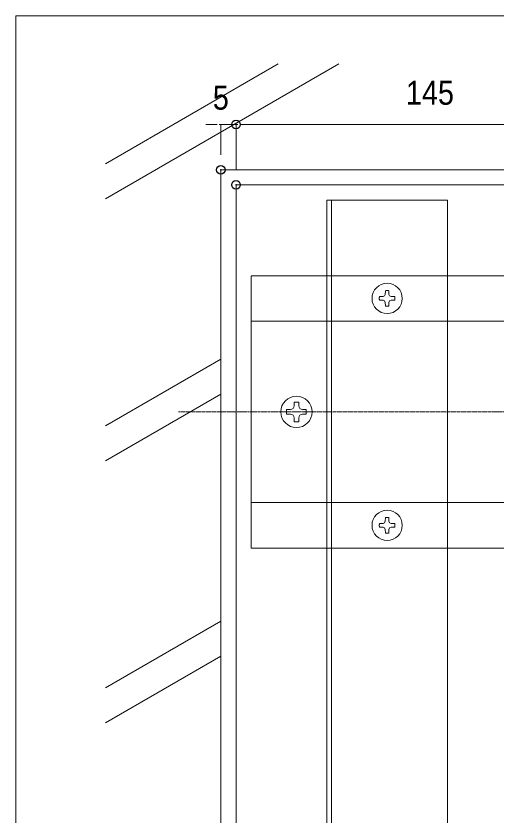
# Model space of a CAD drawing. Units: millimetres, scale not verified. Extents: x -12715 to 12220, y -3398 to 4210.
# Drawn here: x -3781 to -3622.2, y 3331.7 to 3595.8 of the extents above; entities that cross this region are included whole.
import ezdxf
from ezdxf.enums import TextEntityAlignment as Align

# ---------------------------------------------------------------- set-up
doc = ezdxf.new("R2010")
doc.units = ezdxf.units.MM
doc.header["$LTSCALE"] = 5.7
doc.header["$PDMODE"] = 32
doc.header["$PDSIZE"] = 2.85
doc.linetypes.add('CHAIN1', pattern=[8, 5, -1, 1, -1])
doc.linetypes.add('DASHED1', pattern=[1.8, 1.2, -0.6])
for name, color, linetype, lineweight in [('0-0_図枠', 7, 'Continuous', 9), ('0-1_デッキ', 7, 'Continuous', 9), ('0-3_寸法', 7, 'Continuous', 9), ('0-4_一般', 4, 'DASHED1', 9), ('0-5_根太', 4, 'Continuous', 9), ('0-6_ビス', 2, 'Continuous', 9), ('0-7_0', 4, 'Continuous', 9)]:
    doc.layers.add(name, color=color, linetype=linetype, lineweight=lineweight)
doc.layers.add('0-8_DEFPOINTS', color=7, linetype='Continuous')
doc.styles.add('Osaka', font='')
doc.styles.get('Osaka').set_extended_font_data('Osaka')

# ---------------------------------------------------------------- blocks, each defined once
blk = doc.blocks.new('グループ-40-1')
at = {"layer": '0-6_ビス', "color": 4}
blk.add_line((-158262.2, 21718.7), (-158262.2, 21668.7), dxfattribs=at)
for points in [[(-158202.2, 21878.7), (-158202.2, 21928.7), (-158262.2, 21928.7), (-158262.2, 21878.7)], [(-158312.2, 21828.7), (-158362.2, 21828.7), (-158362.2, 21768.7), (-158312.2, 21768.7)], [(-158152.2, 21768.7), (-158102.2, 21768.7), (-158102.2, 21828.7), (-158152.2, 21828.7)], [(-158262.2, 21668.7), (-158202.2, 21668.7), (-158202.2, 21718.7)]]:
    blk.add_lwpolyline(points, dxfattribs=at)
blk.add_circle((-158232.2, 21798.7), 208, dxfattribs=at)
for centre, start, end in [((-158312.2, 21878.7), 270, 0), ((-158152.2, 21878.7), 180, 270), ((-158312.2, 21718.7), 0, 90), ((-158152.2, 21718.7), 90, 180)]:
    blk.add_arc(centre, 50, start, end, dxfattribs=at)
blk = doc.blocks.new('_DOT')
at = {"layer": '0-7_0', "color": 7}
for p, q in [((-20, 0), (-40, 0)), ((-10, 0), (10, 0))]:
    blk.add_line(p, q, dxfattribs=at)
blk = doc.blocks.new('グループ-281-1')
at = {"layer": '0-5_根太', "linetype": 'DASHED1'}
for p, q in [((-158832.2, 23598.7), (-149356.7, 23598.7)), ((-158832.2, 19998.7), (-158832.2, 23598.7)), ((-158832.2, 22998.7), (-149356.7, 22998.7)), ((-158832.2, 20598.7), (-149356.7, 20598.7)), ((-158832.2, 19998.7), (-149356.7, 19998.7))]:
    blk.add_line(p, q, dxfattribs=at)
at = {"layer": '0-5_根太', "linetype": 'CHAIN1'}
blk.add_line((-159793.2, 21798.7), (-125793.2, 21798.7), dxfattribs=at)
blk = doc.blocks.new('グループ-298-1')
at = {"layer": '0-6_ビス'}
for p, q in [((-157056.1, 20352.3), (-157055.3, 20399.9)), ((-157085.8, 20322.6), (-157065.5, 20332)), ((-157056.1, 20352.3), (-157065.5, 20332)), ((-157008.3, 20352.3), (-156998.9, 20332)), ((-156978.6, 20322.6), (-156998.9, 20332)), ((-156978.6, 20322.6), (-156931, 20321.9)), ((-157085.8, 20274.8), (-157133.4, 20275.5)), ((-157085.8, 20274.8), (-157065.5, 20265.4)), ((-157056.1, 20245.1), (-157065.5, 20265.4)), ((-157008.3, 20245.1), (-157009, 20197.5)), ((-157008.3, 20245.1), (-156998.9, 20265.4)), ((-156978.6, 20274.8), (-156998.9, 20265.4))]:
    blk.add_line(p, q, dxfattribs=at)
for points in [[(-157008.3, 20352.3), (-157009, 20399.9), (-157010.6, 20400.3), (-157012.1, 20400.6), (-157013.7, 20400.9), (-157015.2, 20401.2), (-157016.8, 20401.4), (-157018.3, 20401.6), (-157019.8, 20401.8), (-157021.4, 20402), (-157022.9, 20402.2), (-157024.5, 20402.3), (-157026, 20402.4), (-157027.6, 20402.5), (-157029.1, 20402.5), (-157030.7, 20402.6), (-157032.2, 20402.6), (-157033.7, 20402.6), (-157035.3, 20402.5), (-157036.8, 20402.5), (-157038.4, 20402.4), (-157039.9, 20402.3), (-157041.5, 20402.2), (-157043, 20402), (-157044.5, 20401.8), (-157046.1, 20401.6), (-157047.6, 20401.4), (-157049.2, 20401.2), (-157050.7, 20400.9), (-157052.3, 20400.6), (-157053.8, 20400.3), (-157055.3, 20399.9)], [(-157085.8, 20322.6), (-157133.4, 20321.9), (-157133.8, 20320.3), (-157134.1, 20318.8), (-157134.4, 20317.2), (-157134.7, 20315.7), (-157134.9, 20314.1), (-157135.1, 20312.6), (-157135.3, 20311), (-157135.5, 20309.5), (-157135.7, 20308), (-157135.8, 20306.4), (-157135.9, 20304.9), (-157136, 20303.3), (-157136, 20301.8), (-157136.1, 20300.2), (-157136.1, 20298.7), (-157136.1, 20297.2), (-157136, 20295.6), (-157136, 20294.1), (-157135.9, 20292.5), (-157135.8, 20291), (-157135.7, 20289.4), (-157135.5, 20287.9), (-157135.3, 20286.4), (-157135.1, 20284.8), (-157134.9, 20283.3), (-157134.7, 20281.7), (-157134.4, 20280.2), (-157134.1, 20278.6), (-157133.8, 20277.1), (-157133.4, 20275.5)], [(-156978.6, 20274.8), (-156931, 20275.5), (-156930.6, 20277.1), (-156930.3, 20278.6), (-156930, 20280.2), (-156929.7, 20281.7), (-156929.5, 20283.3), (-156929.3, 20284.8), (-156929.1, 20286.4), (-156928.9, 20287.9), (-156928.7, 20289.4), (-156928.6, 20291), (-156928.5, 20292.5), (-156928.4, 20294.1), (-156928.4, 20295.6), (-156928.3, 20297.2), (-156928.3, 20298.7), (-156928.3, 20300.2), (-156928.4, 20301.8), (-156928.4, 20303.3), (-156928.5, 20304.9), (-156928.6, 20306.4), (-156928.7, 20308), (-156928.9, 20309.5), (-156929.1, 20311), (-156929.3, 20312.6), (-156929.5, 20314.1), (-156929.7, 20315.7), (-156930, 20317.2), (-156930.3, 20318.8), (-156930.6, 20320.3), (-156931, 20321.9)], [(-157056.1, 20245.1), (-157055.3, 20197.5), (-157053.8, 20197.1), (-157052.3, 20196.8), (-157050.7, 20196.5), (-157049.2, 20196.2), (-157047.6, 20196), (-157046.1, 20195.8), (-157044.5, 20195.6), (-157043, 20195.4), (-157041.5, 20195.2), (-157039.9, 20195.1), (-157038.4, 20195), (-157036.8, 20194.9), (-157035.3, 20194.9), (-157033.7, 20194.8), (-157032.2, 20194.8), (-157030.7, 20194.8), (-157029.1, 20194.9), (-157027.6, 20194.9), (-157026, 20195), (-157024.5, 20195.1), (-157022.9, 20195.2), (-157021.4, 20195.4), (-157019.8, 20195.6), (-157018.3, 20195.8), (-157016.8, 20196), (-157015.2, 20196.2), (-157013.7, 20196.5), (-157012.1, 20196.8), (-157010.6, 20197.1), (-157009, 20197.5)]]:
    blk.add_lwpolyline(points, dxfattribs=at)
blk.add_circle((-157032.2, 20298.7), 200, dxfattribs=at)
blk = doc.blocks.new('グループ-299-1')
at = {"layer": '0-6_ビス'}
for p, q in [((-157056.1, 23352.3), (-157065.5, 23332)), ((-157008.3, 23352.3), (-157009, 23399.9)), ((-157008.3, 23352.3), (-156998.9, 23332)), ((-157085.8, 23322.6), (-157133.4, 23321.9)), ((-157085.8, 23322.6), (-157065.5, 23332)), ((-157085.8, 23274.8), (-157065.5, 23265.4)), ((-157056.1, 23245.1), (-157065.5, 23265.4)), ((-157056.1, 23245.1), (-157055.3, 23197.5)), ((-157008.3, 23245.1), (-156998.9, 23265.4)), ((-156978.6, 23322.6), (-156998.9, 23332)), ((-156978.6, 23274.8), (-156998.9, 23265.4)), ((-156978.6, 23274.8), (-156931, 23275.5))]:
    blk.add_line(p, q, dxfattribs=at)
for points in [[(-157056.1, 23352.3), (-157055.3, 23399.9), (-157053.8, 23400.3), (-157052.3, 23400.6), (-157050.7, 23400.9), (-157049.2, 23401.2), (-157047.6, 23401.4), (-157046.1, 23401.6), (-157044.5, 23401.8), (-157043, 23402), (-157041.5, 23402.2), (-157039.9, 23402.3), (-157038.4, 23402.4), (-157036.8, 23402.5), (-157035.3, 23402.5), (-157033.7, 23402.6), (-157032.2, 23402.6), (-157030.7, 23402.6), (-157029.1, 23402.5), (-157027.6, 23402.5), (-157026, 23402.4), (-157024.5, 23402.3), (-157022.9, 23402.2), (-157021.4, 23402), (-157019.8, 23401.8), (-157018.3, 23401.6), (-157016.8, 23401.4), (-157015.2, 23401.2), (-157013.7, 23400.9), (-157012.1, 23400.6), (-157010.6, 23400.3), (-157009, 23399.9)], [(-157085.8, 23274.8), (-157133.4, 23275.5), (-157133.8, 23277.1), (-157134.1, 23278.6), (-157134.4, 23280.2), (-157134.7, 23281.7), (-157134.9, 23283.3), (-157135.1, 23284.8), (-157135.3, 23286.4), (-157135.5, 23287.9), (-157135.7, 23289.4), (-157135.8, 23291), (-157135.9, 23292.5), (-157136, 23294.1), (-157136, 23295.6), (-157136.1, 23297.2), (-157136.1, 23298.7), (-157136.1, 23300.2), (-157136, 23301.8), (-157136, 23303.3), (-157135.9, 23304.9), (-157135.8, 23306.4), (-157135.7, 23308), (-157135.5, 23309.5), (-157135.3, 23311), (-157135.1, 23312.6), (-157134.9, 23314.1), (-157134.7, 23315.7), (-157134.4, 23317.2), (-157134.1, 23318.8), (-157133.8, 23320.3), (-157133.4, 23321.9)], [(-157008.3, 23245.1), (-157009, 23197.5), (-157010.6, 23197.1), (-157012.1, 23196.8), (-157013.7, 23196.5), (-157015.2, 23196.2), (-157016.8, 23196), (-157018.3, 23195.8), (-157019.8, 23195.6), (-157021.4, 23195.4), (-157022.9, 23195.2), (-157024.5, 23195.1), (-157026, 23195), (-157027.6, 23194.9), (-157029.1, 23194.9), (-157030.7, 23194.8), (-157032.2, 23194.8), (-157033.7, 23194.8), (-157035.3, 23194.9), (-157036.8, 23194.9), (-157038.4, 23195), (-157039.9, 23195.1), (-157041.5, 23195.2), (-157043, 23195.4), (-157044.5, 23195.6), (-157046.1, 23195.8), (-157047.6, 23196), (-157049.2, 23196.2), (-157050.7, 23196.5), (-157052.3, 23196.8), (-157053.8, 23197.1), (-157055.3, 23197.5)], [(-156978.6, 23322.6), (-156931, 23321.9), (-156930.6, 23320.3), (-156930.3, 23318.8), (-156930, 23317.2), (-156929.7, 23315.7), (-156929.5, 23314.1), (-156929.3, 23312.6), (-156929.1, 23311), (-156928.9, 23309.5), (-156928.7, 23308), (-156928.6, 23306.4), (-156928.5, 23304.9), (-156928.4, 23303.3), (-156928.4, 23301.8), (-156928.3, 23300.2), (-156928.3, 23298.7), (-156928.3, 23297.2), (-156928.4, 23295.6), (-156928.4, 23294.1), (-156928.5, 23292.5), (-156928.6, 23291), (-156928.7, 23289.4), (-156928.9, 23287.9), (-156929.1, 23286.4), (-156929.3, 23284.8), (-156929.5, 23283.3), (-156929.7, 23281.7), (-156930, 23280.2), (-156930.3, 23278.6), (-156930.6, 23277.1), (-156931, 23275.5)]]:
    blk.add_lwpolyline(points, dxfattribs=at)
blk.add_circle((-157032.2, 23298.7), 200, dxfattribs=at)

msp = doc.modelspace()

# ---------------------------------------------------------------- linework, layer by layer
at = {"layer": '0-0_図枠', "color": 5}
msp.add_lwpolyline([(-3781.016, 3595.811), (-1781.016, 3595.811), (-1781.016, 2295.811), (-3781.016, 2295.811)], close=True, dxfattribs=at)
at = {"layer": '0-1_デッキ'}
for p, q in [((-3708.219, 2974.968), (-3708.219, 3539.968)), ((-3708.219, 3539.968), (-3563.219, 3539.968))]:
    msp.add_line(p, q, dxfattribs=at)
at = {"layer": '0-1_デッキ', "color": 2}
for points in [[(-3678.219, 3534.968), (-3638.219, 3534.968), (-3638.219, 2984.968), (-3678.219, 2984.968)], [(-3678.219, 3534.968), (-3676.619, 3534.968), (-3676.619, 2984.968), (-3678.219, 2984.968)]]:
    msp.add_lwpolyline(points, close=True, dxfattribs=at)
at = {"layer": '0-3_寸法'}
for p, q in [((-3715.723, 3559.968), (-3718.226, 3559.968)), ((-3713.219, 3549.968), (-3713.219, 3559.968)), ((-3713.219, 3559.968), (-3708.219, 3559.968)), ((-3708.219, 3544.968), (-3708.219, 3559.968)), ((-3708.219, 3544.968), (-3708.219, 3559.968)), ((-3705.715, 3559.968), (-3565.723, 3559.968)), ((-3705.715, 3559.968), (-3703.211, 3559.968))]:
    msp.add_line(p, q, dxfattribs=at)
at = {"layer": '0-4_一般', "linetype": 'Continuous'}
for p, q in [((-3694.251, 3579.968), (-3751.398, 3546.974)), ((-3674.251, 3579.968), (-3751.398, 3535.427)), ((-3713.219, 3482.414), (-3751.398, 3460.371)), ((-3713.219, 3470.867), (-3751.398, 3448.824)), ((-3713.219, 3395.811), (-3751.398, 3373.769)), ((-3713.219, 3384.264), (-3751.398, 3362.222))]:
    msp.add_line(p, q, dxfattribs=at)
at = {"layer": '0-4_一般', "color": 3, "linetype": 'Continuous'}
msp.add_lwpolyline([(-3466.333, 3544.968), (-3713.219, 3544.968), (-3713.219, 2974.968)], dxfattribs=at)
at = {"layer": '0-8_DEFPOINTS'}
for p in [(-3708.219, 3559.968), (-3713.219, 3544.968), (-3708.219, 3539.968)]:
    msp.add_point(p, dxfattribs=at)

# ---------------------------------------------------------------- block references
at = {"layer": '0-3_寸法', "xscale": 0.06259308, "yscale": 0.06259308}
msp.add_blockref('_DOT', (-3713.219, 3559.968), dxfattribs=at)
at = {"layer": '0-3_寸法', "xscale": 0.06259308, "yscale": 0.06259308, "rotation": 180}
msp.add_blockref('_DOT', (-3708.219, 3559.968), dxfattribs=at)
msp.add_blockref('_DOT', (-3708.219, 3559.968), dxfattribs=at)
at = {"layer": '0-5_根太', "xscale": 0.025, "yscale": 0.025}
msp.add_blockref('グループ-281-1', (267.586, 2920), dxfattribs=at)
at = {"layer": '0-6_ビス', "xscale": 0.025, "yscale": 0.025}
for name in ['グループ-299-1', 'グループ-40-1', 'グループ-298-1']:
    msp.add_blockref(name, (267.586, 2920), dxfattribs=at)

# ---------------------------------------------------------------- texts
at = {"layer": '0-3_寸法', "style": 'Osaka', "width": 0.9}
for s, p in [('145', (-3652.007, 3564.094)), ('5', (-3715.89, 3562.468))]:
    msp.add_text(s, height=7.918, dxfattribs=at).set_placement(p, align=Align.BOTTOM_LEFT)

doc.saveas('drawing.dxf')
